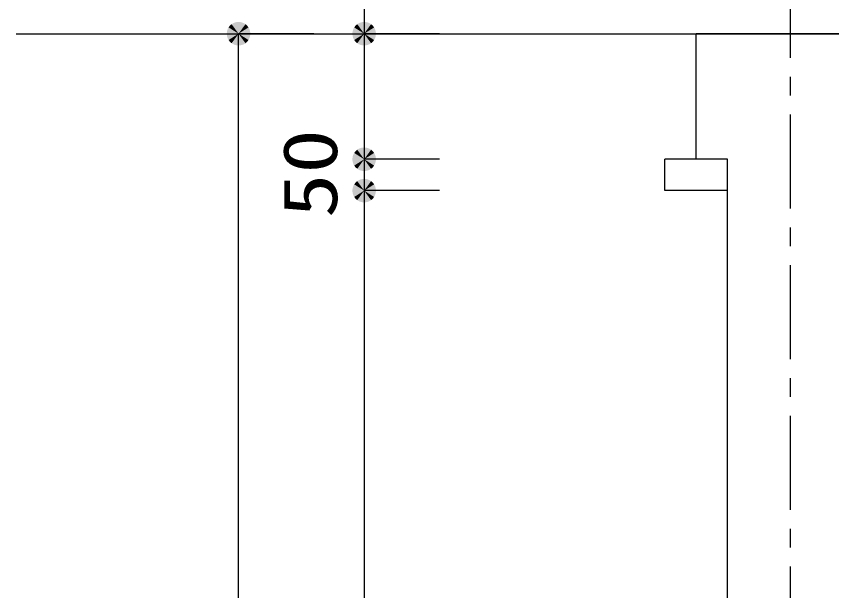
# Model space of a CAD drawing. Units: millimetres, scale not verified. Extents: x -8093 to 8093, y -5792 to 5792.
# Drawn here: x -2721 to -1423, y -2599 to -1684 of the extents above; entities that cross this region are included whole.
import ezdxf
from ezdxf.enums import TextEntityAlignment as Align

# ---------------------------------------------------------------- set-up
doc = ezdxf.new("R2010")
doc.units = ezdxf.units.MM
doc.header["$LTSCALE"] = 30
doc.linetypes.add('CHAIN1', pattern=[8, 5, -1, 1, -1])
doc.layers.add('0-2_00クル-フ-1機器', color=2, linetype='Continuous', lineweight=25)
doc.layers.add('0-3_00クル-フ-6寸法', color=132, linetype='Continuous', lineweight=25)
doc.styles.add('ＭＳ ゴシック', font='')
doc.styles.get('ＭＳ ゴシック').set_extended_font_data('MS Gothic')

msp = doc.modelspace()

# ---------------------------------------------------------------- linework, layer by layer
at = {"layer": '0-2_00クル-フ-1機器', "linetype": 'CHAIN1'}
msp.add_line((-1488.81, -3910.52), (-1488.81, -1671.47), dxfattribs=at)
at = {"layer": '0-2_00クル-フ-1機器'}
for p, q in [((-2721.11, -1711.95), (-1184.12, -1711.95)), ((-1638.81, -1911.95), (-1638.81, -1711.95)), ((1070.44, -1711.95), (-1638.81, -1711.95)), ((-1688.81, -1961.95), (-1688.81, -1911.95)), ((-1588.81, -1911.95), (-1688.81, -1911.95)), ((-1588.81, -3561.95), (-1588.81, -1911.95)), ((-1588.81, -1961.95), (-1688.81, -1961.95))]:
    msp.add_line(p, q, dxfattribs=at)
at = {"layer": '0-3_00クル-フ-6寸法', "color": 4}
for p, q in [((-2166.74, -1711.95), (-2166.74, -1463.05)), ((-2247.32, -1711.95), (-2367.32, -1711.95)), ((-2367.32, -3911.58), (-2367.32, -1711.95)), ((-2047.32, -1711.95), (-2167.32, -1711.95)), ((-2167.32, -1711.95), (-2167.32, -1911.95)), ((-2047.32, -1911.95), (-2167.32, -1911.95)), ((-2047.32, -1911.95), (-2167.32, -1911.95)), ((-2167.32, -1911.95), (-2167.32, -1961.95)), ((-2047.32, -1961.95), (-2167.32, -1961.95)), ((-2047.32, -1961.95), (-2167.32, -1961.95)), ((-2167.32, -1961.95), (-2167.32, -3561.95))]:
    msp.add_line(p, q, dxfattribs=at)
at = {"layer": '0-3_00クル-フ-6寸法'}
for points in [[(-2367.32, -1711.95), (-2383.15, -1701.9), (-2381.77, -1700)], [(-2367.32, -1711.95), (-2381.77, -1700), (-2380.16, -1698.28)], [(-2367.32, -1711.95), (-2380.16, -1698.28), (-2378.34, -1696.78)], [(-2367.32, -1711.95), (-2378.34, -1696.78), (-2376.35, -1695.52)], [(-2367.32, -1711.95), (-2376.35, -1695.52), (-2374.22, -1694.52)], [(-2367.32, -1711.95), (-2374.22, -1694.52), (-2371.98, -1693.79)], [(-2367.32, -1711.95), (-2371.98, -1693.79), (-2369.67, -1693.35)], [(-2367.32, -1711.95), (-2369.67, -1693.35), (-2367.32, -1693.2)], [(-2367.32, -1711.95), (-2367.32, -1693.2), (-2364.97, -1693.35)], [(-2367.32, -1711.95), (-2364.97, -1693.35), (-2362.66, -1693.79)], [(-2367.32, -1711.95), (-2362.66, -1693.79), (-2360.42, -1694.52)], [(-2367.32, -1711.95), (-2360.42, -1694.52), (-2358.29, -1695.52)], [(-2367.32, -1711.95), (-2358.29, -1695.52), (-2356.3, -1696.78)], [(-2367.32, -1711.95), (-2356.3, -1696.78), (-2354.49, -1698.28)], [(-2367.32, -1711.95), (-2354.49, -1698.28), (-2352.87, -1700)], [(-2367.32, -1711.95), (-2352.87, -1700), (-2351.49, -1701.9)], [(-2167.32, -1711.95), (-2183.15, -1701.9), (-2181.77, -1700)], [(-2167.32, -1711.95), (-2181.77, -1700), (-2180.16, -1698.28)], [(-2167.32, -1711.95), (-2180.16, -1698.28), (-2178.34, -1696.78)], [(-2167.32, -1711.95), (-2178.34, -1696.78), (-2176.35, -1695.52)], [(-2167.32, -1711.95), (-2176.35, -1695.52), (-2174.22, -1694.52)], [(-2167.32, -1711.95), (-2174.22, -1694.52), (-2171.98, -1693.79)], [(-2167.32, -1711.95), (-2171.98, -1693.79), (-2169.67, -1693.35)], [(-2167.32, -1711.95), (-2169.67, -1693.35), (-2167.32, -1693.2)], [(-2167.32, -1711.95), (-2167.32, -1693.2), (-2164.97, -1693.35)], [(-2167.32, -1711.95), (-2164.97, -1693.35), (-2162.66, -1693.79)], [(-2167.32, -1711.95), (-2162.66, -1693.79), (-2160.42, -1694.52)], [(-2167.32, -1711.95), (-2160.42, -1694.52), (-2158.29, -1695.52)], [(-2167.32, -1711.95), (-2158.29, -1695.52), (-2156.3, -1696.78)], [(-2167.32, -1711.95), (-2156.3, -1696.78), (-2154.49, -1698.28)], [(-2167.32, -1711.95), (-2154.49, -1698.28), (-2152.87, -1700)], [(-2167.32, -1711.95), (-2152.87, -1700), (-2151.49, -1701.9)], [(-2367.32, -1711.95), (-2386.03, -1710.77), (-2385.74, -1708.44)], [(-2367.32, -1711.95), (-2386.03, -1713.13), (-2386.03, -1710.77)], [(-2367.32, -1711.95), (-2385.74, -1715.46), (-2386.03, -1713.13)], [(-2367.32, -1711.95), (-2385.74, -1708.44), (-2385.15, -1706.15)], [(-2367.32, -1711.95), (-2385.15, -1717.74), (-2385.74, -1715.46)], [(-2367.32, -1711.95), (-2385.15, -1706.15), (-2384.29, -1703.97)], [(-2367.32, -1711.95), (-2384.29, -1719.93), (-2385.15, -1717.74)], [(-2367.32, -1711.95), (-2384.29, -1703.97), (-2383.15, -1701.9)], [(-2367.32, -1711.95), (-2383.15, -1722), (-2384.29, -1719.93)], [(-2367.32, -1711.95), (-2381.77, -1723.9), (-2383.15, -1722)], [(-2367.32, -1711.95), (-2380.16, -1725.62), (-2381.77, -1723.9)], [(-2367.32, -1711.95), (-2378.34, -1727.12), (-2380.16, -1725.62)], [(-2367.32, -1711.95), (-2376.35, -1728.38), (-2378.34, -1727.12)], [(-2367.32, -1711.95), (-2374.22, -1729.38), (-2376.35, -1728.38)], [(-2367.32, -1711.95), (-2371.98, -1730.11), (-2374.22, -1729.38)], [(-2367.32, -1711.95), (-2369.67, -1730.55), (-2371.98, -1730.11)], [(-2367.32, -1711.95), (-2367.32, -1730.7), (-2369.67, -1730.55)], [(-2367.32, -1711.95), (-2351.49, -1701.9), (-2350.36, -1703.97)], [(-2367.32, -1711.95), (-2350.36, -1703.97), (-2349.49, -1706.15)], [(-2367.32, -1711.95), (-2349.49, -1706.15), (-2348.9, -1708.44)], [(-2367.32, -1711.95), (-2348.9, -1708.44), (-2348.61, -1710.77)], [(-2367.32, -1711.95), (-2348.61, -1710.77), (-2348.61, -1713.13)], [(-2367.32, -1711.95), (-2364.97, -1730.55), (-2367.32, -1730.7)], [(-2367.32, -1711.95), (-2362.66, -1730.11), (-2364.97, -1730.55)], [(-2367.32, -1711.95), (-2360.42, -1729.38), (-2362.66, -1730.11)], [(-2367.32, -1711.95), (-2358.29, -1728.38), (-2360.42, -1729.38)], [(-2367.32, -1711.95), (-2356.3, -1727.12), (-2358.29, -1728.38)], [(-2367.32, -1711.95), (-2354.49, -1725.62), (-2356.3, -1727.12)], [(-2367.32, -1711.95), (-2352.87, -1723.9), (-2354.49, -1725.62)], [(-2367.32, -1711.95), (-2351.49, -1722), (-2352.87, -1723.9)], [(-2367.32, -1711.95), (-2350.36, -1719.93), (-2351.49, -1722)], [(-2367.32, -1711.95), (-2349.49, -1717.74), (-2350.36, -1719.93)], [(-2367.32, -1711.95), (-2348.9, -1715.46), (-2349.49, -1717.74)], [(-2367.32, -1711.95), (-2348.61, -1713.13), (-2348.9, -1715.46)], [(-2167.32, -1711.95), (-2186.03, -1710.77), (-2185.74, -1708.44)], [(-2167.32, -1711.95), (-2186.03, -1713.13), (-2186.03, -1710.77)], [(-2167.32, -1711.95), (-2185.74, -1715.46), (-2186.03, -1713.13)], [(-2167.32, -1711.95), (-2185.74, -1708.44), (-2185.15, -1706.15)], [(-2167.32, -1711.95), (-2185.15, -1717.74), (-2185.74, -1715.46)], [(-2167.32, -1711.95), (-2185.15, -1706.15), (-2184.29, -1703.97)], [(-2167.32, -1711.95), (-2184.29, -1719.93), (-2185.15, -1717.74)], [(-2167.32, -1711.95), (-2184.29, -1703.97), (-2183.15, -1701.9)], [(-2167.32, -1711.95), (-2183.15, -1722), (-2184.29, -1719.93)], [(-2167.32, -1711.95), (-2181.77, -1723.9), (-2183.15, -1722)], [(-2167.32, -1711.95), (-2180.16, -1725.62), (-2181.77, -1723.9)], [(-2167.32, -1711.95), (-2178.34, -1727.12), (-2180.16, -1725.62)], [(-2167.32, -1711.95), (-2176.35, -1728.38), (-2178.34, -1727.12)], [(-2167.32, -1711.95), (-2174.22, -1729.38), (-2176.35, -1728.38)], [(-2167.32, -1711.95), (-2171.98, -1730.11), (-2174.22, -1729.38)], [(-2167.32, -1711.95), (-2169.67, -1730.55), (-2171.98, -1730.11)], [(-2167.32, -1711.95), (-2167.32, -1730.7), (-2169.67, -1730.55)], [(-2167.32, -1711.95), (-2151.49, -1701.9), (-2150.36, -1703.97)], [(-2167.32, -1711.95), (-2150.36, -1703.97), (-2149.49, -1706.15)], [(-2167.32, -1711.95), (-2149.49, -1706.15), (-2148.9, -1708.44)], [(-2167.32, -1711.95), (-2148.9, -1708.44), (-2148.61, -1710.77)], [(-2167.32, -1711.95), (-2148.61, -1710.77), (-2148.61, -1713.13)], [(-2167.32, -1711.95), (-2164.97, -1730.55), (-2167.32, -1730.7)], [(-2167.32, -1711.95), (-2162.66, -1730.11), (-2164.97, -1730.55)], [(-2167.32, -1711.95), (-2160.42, -1729.38), (-2162.66, -1730.11)], [(-2167.32, -1711.95), (-2158.29, -1728.38), (-2160.42, -1729.38)], [(-2167.32, -1711.95), (-2156.3, -1727.12), (-2158.29, -1728.38)], [(-2167.32, -1711.95), (-2154.49, -1725.62), (-2156.3, -1727.12)], [(-2167.32, -1711.95), (-2152.87, -1723.9), (-2154.49, -1725.62)], [(-2167.32, -1711.95), (-2151.49, -1722), (-2152.87, -1723.9)], [(-2167.32, -1711.95), (-2150.36, -1719.93), (-2151.49, -1722)], [(-2167.32, -1711.95), (-2149.49, -1717.74), (-2150.36, -1719.93)], [(-2167.32, -1711.95), (-2148.9, -1715.46), (-2149.49, -1717.74)], [(-2167.32, -1711.95), (-2148.61, -1713.13), (-2148.9, -1715.46)], [(-2167.32, -1911.95), (-2176.35, -1895.52), (-2174.22, -1894.52)], [(-2167.32, -1911.95), (-2176.35, -1895.52), (-2174.22, -1894.52)], [(-2167.32, -1911.95), (-2174.22, -1894.52), (-2171.98, -1893.79)], [(-2167.32, -1911.95), (-2174.22, -1894.52), (-2171.98, -1893.79)], [(-2167.32, -1911.95), (-2171.98, -1893.79), (-2169.67, -1893.35)], [(-2167.32, -1911.95), (-2171.98, -1893.79), (-2169.67, -1893.35)], [(-2167.32, -1911.95), (-2169.67, -1893.35), (-2167.32, -1893.2)], [(-2167.32, -1911.95), (-2169.67, -1893.35), (-2167.32, -1893.2)], [(-2167.32, -1911.95), (-2167.32, -1893.2), (-2164.97, -1893.35)], [(-2167.32, -1911.95), (-2167.32, -1893.2), (-2164.97, -1893.35)], [(-2167.32, -1911.95), (-2164.97, -1893.35), (-2162.66, -1893.79)], [(-2167.32, -1911.95), (-2164.97, -1893.35), (-2162.66, -1893.79)], [(-2167.32, -1911.95), (-2162.66, -1893.79), (-2160.42, -1894.52)], [(-2167.32, -1911.95), (-2162.66, -1893.79), (-2160.42, -1894.52)], [(-2167.32, -1911.95), (-2160.42, -1894.52), (-2158.29, -1895.52)], [(-2167.32, -1911.95), (-2160.42, -1894.52), (-2158.29, -1895.52)], [(-2167.32, -1911.95), (-2185.74, -1908.44), (-2185.15, -1906.15)], [(-2167.32, -1911.95), (-2185.74, -1908.44), (-2185.15, -1906.15)], [(-2167.32, -1911.95), (-2185.15, -1906.15), (-2184.29, -1903.97)], [(-2167.32, -1911.95), (-2185.15, -1906.15), (-2184.29, -1903.97)], [(-2167.32, -1911.95), (-2184.29, -1903.97), (-2183.15, -1901.9)], [(-2167.32, -1911.95), (-2184.29, -1903.97), (-2183.15, -1901.9)], [(-2167.32, -1911.95), (-2183.15, -1901.9), (-2181.77, -1900)], [(-2167.32, -1911.95), (-2183.15, -1901.9), (-2181.77, -1900)], [(-2167.32, -1911.95), (-2181.77, -1900), (-2180.16, -1898.28)], [(-2167.32, -1911.95), (-2181.77, -1900), (-2180.16, -1898.28)], [(-2167.32, -1911.95), (-2180.16, -1898.28), (-2178.34, -1896.78)], [(-2167.32, -1911.95), (-2180.16, -1898.28), (-2178.34, -1896.78)], [(-2167.32, -1911.95), (-2178.34, -1896.78), (-2176.35, -1895.52)], [(-2167.32, -1911.95), (-2178.34, -1896.78), (-2176.35, -1895.52)], [(-2167.32, -1911.95), (-2158.29, -1895.52), (-2156.3, -1896.78)], [(-2167.32, -1911.95), (-2158.29, -1895.52), (-2156.3, -1896.78)], [(-2167.32, -1911.95), (-2156.3, -1896.78), (-2154.49, -1898.28)], [(-2167.32, -1911.95), (-2156.3, -1896.78), (-2154.49, -1898.28)], [(-2167.32, -1911.95), (-2154.49, -1898.28), (-2152.87, -1900)], [(-2167.32, -1911.95), (-2154.49, -1898.28), (-2152.87, -1900)], [(-2167.32, -1911.95), (-2152.87, -1900), (-2151.49, -1901.9)], [(-2167.32, -1911.95), (-2152.87, -1900), (-2151.49, -1901.9)], [(-2167.32, -1911.95), (-2151.49, -1901.9), (-2150.36, -1903.97)], [(-2167.32, -1911.95), (-2151.49, -1901.9), (-2150.36, -1903.97)], [(-2167.32, -1911.95), (-2150.36, -1903.97), (-2149.49, -1906.15)], [(-2167.32, -1911.95), (-2150.36, -1903.97), (-2149.49, -1906.15)], [(-2167.32, -1911.95), (-2149.49, -1906.15), (-2148.9, -1908.44)], [(-2167.32, -1911.95), (-2149.49, -1906.15), (-2148.9, -1908.44)], [(-2167.32, -1911.95), (-2186.03, -1910.77), (-2185.74, -1908.44)], [(-2167.32, -1911.95), (-2186.03, -1910.77), (-2185.74, -1908.44)], [(-2167.32, -1911.95), (-2186.03, -1913.13), (-2186.03, -1910.77)], [(-2167.32, -1911.95), (-2186.03, -1913.13), (-2186.03, -1910.77)], [(-2167.32, -1911.95), (-2185.74, -1915.46), (-2186.03, -1913.13)], [(-2167.32, -1911.95), (-2185.74, -1915.46), (-2186.03, -1913.13)], [(-2167.32, -1911.95), (-2185.15, -1917.74), (-2185.74, -1915.46)], [(-2167.32, -1911.95), (-2185.15, -1917.74), (-2185.74, -1915.46)], [(-2167.32, -1911.95), (-2184.29, -1919.93), (-2185.15, -1917.74)], [(-2167.32, -1911.95), (-2184.29, -1919.93), (-2185.15, -1917.74)], [(-2167.32, -1911.95), (-2183.15, -1922), (-2184.29, -1919.93)], [(-2167.32, -1911.95), (-2183.15, -1922), (-2184.29, -1919.93)], [(-2167.32, -1911.95), (-2181.77, -1923.9), (-2183.15, -1922)], [(-2167.32, -1911.95), (-2181.77, -1923.9), (-2183.15, -1922)], [(-2167.32, -1911.95), (-2180.16, -1925.62), (-2181.77, -1923.9)], [(-2167.32, -1911.95), (-2180.16, -1925.62), (-2181.77, -1923.9)], [(-2167.32, -1911.95), (-2178.34, -1927.12), (-2180.16, -1925.62)], [(-2167.32, -1911.95), (-2178.34, -1927.12), (-2180.16, -1925.62)], [(-2167.32, -1911.95), (-2176.35, -1928.38), (-2178.34, -1927.12)], [(-2167.32, -1911.95), (-2176.35, -1928.38), (-2178.34, -1927.12)], [(-2167.32, -1911.95), (-2174.22, -1929.38), (-2176.35, -1928.38)], [(-2167.32, -1911.95), (-2174.22, -1929.38), (-2176.35, -1928.38)], [(-2167.32, -1911.95), (-2171.98, -1930.11), (-2174.22, -1929.38)], [(-2167.32, -1911.95), (-2171.98, -1930.11), (-2174.22, -1929.38)], [(-2167.32, -1911.95), (-2169.67, -1930.55), (-2171.98, -1930.11)], [(-2167.32, -1911.95), (-2169.67, -1930.55), (-2171.98, -1930.11)], [(-2167.32, -1911.95), (-2167.32, -1930.7), (-2169.67, -1930.55)], [(-2167.32, -1911.95), (-2167.32, -1930.7), (-2169.67, -1930.55)], [(-2167.32, -1911.95), (-2148.9, -1908.44), (-2148.61, -1910.77)], [(-2167.32, -1911.95), (-2148.9, -1908.44), (-2148.61, -1910.77)], [(-2167.32, -1911.95), (-2148.61, -1910.77), (-2148.61, -1913.13)], [(-2167.32, -1911.95), (-2148.61, -1910.77), (-2148.61, -1913.13)], [(-2167.32, -1911.95), (-2164.97, -1930.55), (-2167.32, -1930.7)], [(-2167.32, -1911.95), (-2162.66, -1930.11), (-2164.97, -1930.55)], [(-2167.32, -1911.95), (-2160.42, -1929.38), (-2162.66, -1930.11)], [(-2167.32, -1911.95), (-2158.29, -1928.38), (-2160.42, -1929.38)], [(-2167.32, -1911.95), (-2156.3, -1927.12), (-2158.29, -1928.38)], [(-2167.32, -1911.95), (-2154.49, -1925.62), (-2156.3, -1927.12)], [(-2167.32, -1911.95), (-2152.87, -1923.9), (-2154.49, -1925.62)], [(-2167.32, -1911.95), (-2151.49, -1922), (-2152.87, -1923.9)], [(-2167.32, -1911.95), (-2150.36, -1919.93), (-2151.49, -1922)], [(-2167.32, -1911.95), (-2149.49, -1917.74), (-2150.36, -1919.93)], [(-2167.32, -1911.95), (-2148.9, -1915.46), (-2149.49, -1917.74)], [(-2167.32, -1911.95), (-2148.61, -1913.13), (-2148.9, -1915.46)], [(-2167.32, -1911.95), (-2164.97, -1930.55), (-2167.32, -1930.7)], [(-2167.32, -1911.95), (-2162.66, -1930.11), (-2164.97, -1930.55)], [(-2167.32, -1911.95), (-2160.42, -1929.38), (-2162.66, -1930.11)], [(-2167.32, -1911.95), (-2158.29, -1928.38), (-2160.42, -1929.38)], [(-2167.32, -1911.95), (-2156.3, -1927.12), (-2158.29, -1928.38)], [(-2167.32, -1911.95), (-2154.49, -1925.62), (-2156.3, -1927.12)], [(-2167.32, -1911.95), (-2152.87, -1923.9), (-2154.49, -1925.62)], [(-2167.32, -1911.95), (-2151.49, -1922), (-2152.87, -1923.9)], [(-2167.32, -1911.95), (-2150.36, -1919.93), (-2151.49, -1922)], [(-2167.32, -1911.95), (-2149.49, -1917.74), (-2150.36, -1919.93)], [(-2167.32, -1911.95), (-2148.9, -1915.46), (-2149.49, -1917.74)], [(-2167.32, -1911.95), (-2148.61, -1913.13), (-2148.9, -1915.46)], [(-2167.32, -1961.95), (-2180.16, -1948.28), (-2178.34, -1946.78)], [(-2167.32, -1961.95), (-2180.16, -1948.28), (-2178.34, -1946.78)], [(-2167.32, -1961.95), (-2178.34, -1946.78), (-2176.35, -1945.52)], [(-2167.32, -1961.95), (-2178.34, -1946.78), (-2176.35, -1945.52)], [(-2167.32, -1961.95), (-2176.35, -1945.52), (-2174.22, -1944.52)], [(-2167.32, -1961.95), (-2176.35, -1945.52), (-2174.22, -1944.52)], [(-2167.32, -1961.95), (-2174.22, -1944.52), (-2171.98, -1943.79)], [(-2167.32, -1961.95), (-2174.22, -1944.52), (-2171.98, -1943.79)], [(-2167.32, -1961.95), (-2171.98, -1943.79), (-2169.67, -1943.35)], [(-2167.32, -1961.95), (-2171.98, -1943.79), (-2169.67, -1943.35)], [(-2167.32, -1961.95), (-2169.67, -1943.35), (-2167.32, -1943.2)], [(-2167.32, -1961.95), (-2169.67, -1943.35), (-2167.32, -1943.2)], [(-2167.32, -1961.95), (-2167.32, -1943.2), (-2164.97, -1943.35)], [(-2167.32, -1961.95), (-2167.32, -1943.2), (-2164.97, -1943.35)], [(-2167.32, -1961.95), (-2164.97, -1943.35), (-2162.66, -1943.79)], [(-2167.32, -1961.95), (-2164.97, -1943.35), (-2162.66, -1943.79)], [(-2167.32, -1961.95), (-2162.66, -1943.79), (-2160.42, -1944.52)], [(-2167.32, -1961.95), (-2162.66, -1943.79), (-2160.42, -1944.52)], [(-2167.32, -1961.95), (-2160.42, -1944.52), (-2158.29, -1945.52)], [(-2167.32, -1961.95), (-2160.42, -1944.52), (-2158.29, -1945.52)], [(-2167.32, -1961.95), (-2158.29, -1945.52), (-2156.3, -1946.78)], [(-2167.32, -1961.95), (-2158.29, -1945.52), (-2156.3, -1946.78)], [(-2167.32, -1961.95), (-2156.3, -1946.78), (-2154.49, -1948.28)], [(-2167.32, -1961.95), (-2156.3, -1946.78), (-2154.49, -1948.28)], [(-2167.32, -1961.95), (-2186.03, -1960.77), (-2185.74, -1958.44)], [(-2167.32, -1961.95), (-2186.03, -1960.77), (-2185.74, -1958.44)], [(-2167.32, -1961.95), (-2185.74, -1958.44), (-2185.15, -1956.15)], [(-2167.32, -1961.95), (-2185.74, -1958.44), (-2185.15, -1956.15)], [(-2167.32, -1961.95), (-2185.15, -1956.15), (-2184.29, -1953.97)], [(-2167.32, -1961.95), (-2185.15, -1956.15), (-2184.29, -1953.97)], [(-2167.32, -1961.95), (-2184.29, -1953.97), (-2183.15, -1951.9)], [(-2167.32, -1961.95), (-2184.29, -1953.97), (-2183.15, -1951.9)], [(-2167.32, -1961.95), (-2183.15, -1951.9), (-2181.77, -1950)], [(-2167.32, -1961.95), (-2183.15, -1951.9), (-2181.77, -1950)], [(-2167.32, -1961.95), (-2181.77, -1950), (-2180.16, -1948.28)], [(-2167.32, -1961.95), (-2181.77, -1950), (-2180.16, -1948.28)], [(-2167.32, -1961.95), (-2154.49, -1948.28), (-2152.87, -1950)], [(-2167.32, -1961.95), (-2154.49, -1948.28), (-2152.87, -1950)], [(-2167.32, -1961.95), (-2152.87, -1950), (-2151.49, -1951.9)], [(-2167.32, -1961.95), (-2152.87, -1950), (-2151.49, -1951.9)], [(-2167.32, -1961.95), (-2151.49, -1951.9), (-2150.36, -1953.97)], [(-2167.32, -1961.95), (-2151.49, -1951.9), (-2150.36, -1953.97)], [(-2167.32, -1961.95), (-2150.36, -1953.97), (-2149.49, -1956.15)], [(-2167.32, -1961.95), (-2150.36, -1953.97), (-2149.49, -1956.15)], [(-2167.32, -1961.95), (-2149.49, -1956.15), (-2148.9, -1958.44)], [(-2167.32, -1961.95), (-2149.49, -1956.15), (-2148.9, -1958.44)], [(-2167.32, -1961.95), (-2148.9, -1958.44), (-2148.61, -1960.77)], [(-2167.32, -1961.95), (-2148.9, -1958.44), (-2148.61, -1960.77)], [(-2167.32, -1961.95), (-2186.03, -1963.13), (-2186.03, -1960.77)], [(-2167.32, -1961.95), (-2186.03, -1963.13), (-2186.03, -1960.77)], [(-2167.32, -1961.95), (-2185.74, -1965.46), (-2186.03, -1963.13)], [(-2167.32, -1961.95), (-2185.74, -1965.46), (-2186.03, -1963.13)], [(-2167.32, -1961.95), (-2185.15, -1967.74), (-2185.74, -1965.46)], [(-2167.32, -1961.95), (-2185.15, -1967.74), (-2185.74, -1965.46)], [(-2167.32, -1961.95), (-2184.29, -1969.93), (-2185.15, -1967.74)], [(-2167.32, -1961.95), (-2184.29, -1969.93), (-2185.15, -1967.74)], [(-2167.32, -1961.95), (-2183.15, -1972), (-2184.29, -1969.93)], [(-2167.32, -1961.95), (-2183.15, -1972), (-2184.29, -1969.93)], [(-2167.32, -1961.95), (-2181.77, -1973.9), (-2183.15, -1972)], [(-2167.32, -1961.95), (-2181.77, -1973.9), (-2183.15, -1972)], [(-2167.32, -1961.95), (-2180.16, -1975.62), (-2181.77, -1973.9)], [(-2167.32, -1961.95), (-2180.16, -1975.62), (-2181.77, -1973.9)], [(-2167.32, -1961.95), (-2178.34, -1977.12), (-2180.16, -1975.62)], [(-2167.32, -1961.95), (-2178.34, -1977.12), (-2180.16, -1975.62)], [(-2167.32, -1961.95), (-2176.35, -1978.38), (-2178.34, -1977.12)], [(-2167.32, -1961.95), (-2176.35, -1978.38), (-2178.34, -1977.12)], [(-2167.32, -1961.95), (-2174.22, -1979.38), (-2176.35, -1978.38)], [(-2167.32, -1961.95), (-2174.22, -1979.38), (-2176.35, -1978.38)], [(-2167.32, -1961.95), (-2171.98, -1980.11), (-2174.22, -1979.38)], [(-2167.32, -1961.95), (-2171.98, -1980.11), (-2174.22, -1979.38)], [(-2167.32, -1961.95), (-2169.67, -1980.55), (-2171.98, -1980.11)], [(-2167.32, -1961.95), (-2169.67, -1980.55), (-2171.98, -1980.11)], [(-2167.32, -1961.95), (-2167.32, -1980.7), (-2169.67, -1980.55)], [(-2167.32, -1961.95), (-2167.32, -1980.7), (-2169.67, -1980.55)], [(-2167.32, -1961.95), (-2148.61, -1960.77), (-2148.61, -1963.13)], [(-2167.32, -1961.95), (-2148.61, -1960.77), (-2148.61, -1963.13)], [(-2167.32, -1961.95), (-2164.97, -1980.55), (-2167.32, -1980.7)], [(-2167.32, -1961.95), (-2162.66, -1980.11), (-2164.97, -1980.55)], [(-2167.32, -1961.95), (-2160.42, -1979.38), (-2162.66, -1980.11)], [(-2167.32, -1961.95), (-2158.29, -1978.38), (-2160.42, -1979.38)], [(-2167.32, -1961.95), (-2156.3, -1977.12), (-2158.29, -1978.38)], [(-2167.32, -1961.95), (-2154.49, -1975.62), (-2156.3, -1977.12)], [(-2167.32, -1961.95), (-2152.87, -1973.9), (-2154.49, -1975.62)], [(-2167.32, -1961.95), (-2151.49, -1972), (-2152.87, -1973.9)], [(-2167.32, -1961.95), (-2150.36, -1969.93), (-2151.49, -1972)], [(-2167.32, -1961.95), (-2149.49, -1967.74), (-2150.36, -1969.93)], [(-2167.32, -1961.95), (-2148.9, -1965.46), (-2149.49, -1967.74)], [(-2167.32, -1961.95), (-2148.61, -1963.13), (-2148.9, -1965.46)], [(-2167.32, -1961.95), (-2164.97, -1980.55), (-2167.32, -1980.7)], [(-2167.32, -1961.95), (-2162.66, -1980.11), (-2164.97, -1980.55)], [(-2167.32, -1961.95), (-2160.42, -1979.38), (-2162.66, -1980.11)], [(-2167.32, -1961.95), (-2158.29, -1978.38), (-2160.42, -1979.38)], [(-2167.32, -1961.95), (-2156.3, -1977.12), (-2158.29, -1978.38)], [(-2167.32, -1961.95), (-2154.49, -1975.62), (-2156.3, -1977.12)], [(-2167.32, -1961.95), (-2152.87, -1973.9), (-2154.49, -1975.62)], [(-2167.32, -1961.95), (-2151.49, -1972), (-2152.87, -1973.9)], [(-2167.32, -1961.95), (-2150.36, -1969.93), (-2151.49, -1972)], [(-2167.32, -1961.95), (-2149.49, -1967.74), (-2150.36, -1969.93)], [(-2167.32, -1961.95), (-2148.9, -1965.46), (-2149.49, -1967.74)], [(-2167.32, -1961.95), (-2148.61, -1963.13), (-2148.9, -1965.46)]]:
    msp.add_solid(points, dxfattribs=at)

# ---------------------------------------------------------------- texts
at = {"layer": '0-3_00クル-フ-6寸法', "color": 3, "style": 'ＭＳ ゴシック', "width": 1.2}
msp.add_text('50', height=86.66, rotation=90, dxfattribs=at).set_placement((-2184.42, -2005.52), align=Align.BOTTOM_LEFT)

doc.saveas('drawing.dxf')
